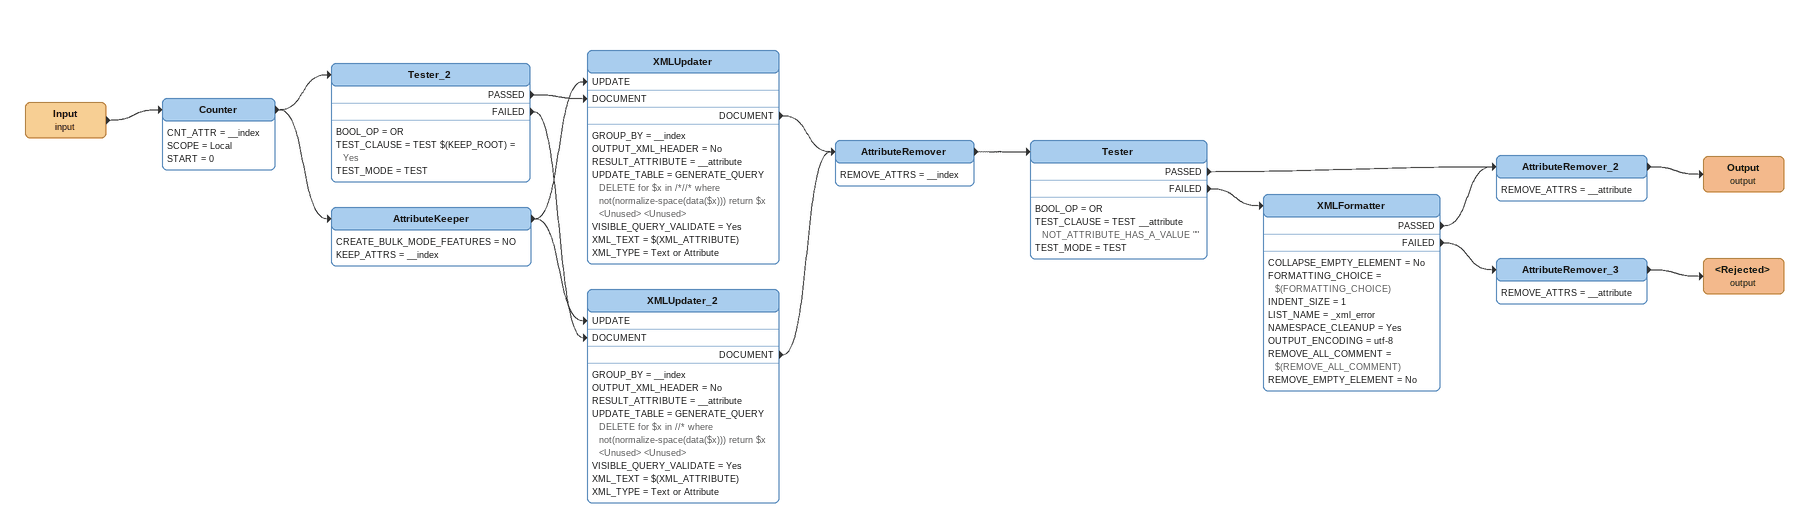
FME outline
Input (input)
    -> Counter
Counter
    CNT_ATTR = __index
    SCOPE = Local
    START = 0
    -> Tester_2
    -> AttributeKeeper
Tester_2
    BOOL_OP = OR
    TEST_CLAUSE = TEST $(KEEP_ROOT) = Yes
    TEST_MODE = TEST
    PASSED -> XMLUpdater [DOCUMENT]
    FAILED -> XMLUpdater_2 [DOCUMENT]
AttributeKeeper
    CREATE_BULK_MODE_FEATURES = NO
    KEEP_ATTRS = __index
    -> XMLUpdater [UPDATE]
    -> XMLUpdater_2 [UPDATE]
XMLUpdater
    GROUP_BY = __index
    OUTPUT_XML_HEADER = No
    RESULT_ATTRIBUTE = __attribute
    UPDATE_TABLE = GENERATE_QUERY DELETE for $x in /*//* where not(normalize-space(data($x))) return $x <Unused> <Unused>
    VISIBLE_QUERY_VALIDATE = Yes
    XML_TEXT = $(XML_ATTRIBUTE)
    XML_TYPE = Text or Attribute
    DOCUMENT -> AttributeRemover
XMLUpdater_2
    GROUP_BY = __index
    OUTPUT_XML_HEADER = No
    RESULT_ATTRIBUTE = __attribute
    UPDATE_TABLE = GENERATE_QUERY DELETE for $x in //* where not(normalize-space(data($x))) return $x <Unused> <Unused>
    VISIBLE_QUERY_VALIDATE = Yes
    XML_TEXT = $(XML_ATTRIBUTE)
    XML_TYPE = Text or Attribute
    DOCUMENT -> AttributeRemover
AttributeRemover
    REMOVE_ATTRS = __index
    -> Tester
Tester
    BOOL_OP = OR
    TEST_CLAUSE = TEST __attribute NOT_ATTRIBUTE_HAS_A_VALUE ""
    TEST_MODE = TEST
    PASSED -> AttributeRemover_2
    FAILED -> XMLFormatter
XMLFormatter
    COLLAPSE_EMPTY_ELEMENT = No
    FORMATTING_CHOICE = $(FORMATTING_CHOICE)
    INDENT_SIZE = 1
    LIST_NAME = _xml_error
    NAMESPACE_CLEANUP = Yes
    OUTPUT_ENCODING = utf-8
    REMOVE_ALL_COMMENT = $(REMOVE_ALL_COMMENT)
    REMOVE_EMPTY_ELEMENT = No
    PASSED -> AttributeRemover_2
    FAILED -> AttributeRemover_3
AttributeRemover_2
    REMOVE_ATTRS = __attribute
    -> Output (output)
Output (output)
AttributeRemover_3
    REMOVE_ATTRS = __attribute
    -> <Rejected> (output)
<Rejected> (output)
